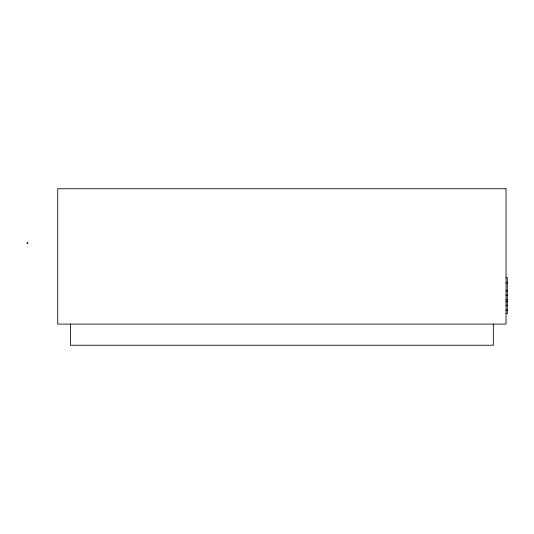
<?xml version="1.0" encoding="UTF-8"?>
<svg xmlns="http://www.w3.org/2000/svg" width="534" height="534" viewBox="0 0 534 534"><rect width="100%" height="100%" fill="white"/><g stroke="black" fill="none" stroke-linecap="round" stroke-linejoin="round"><path stroke-width="0.8" d="M506.032 277.567L507.3 277.567L507.3 313.618L506.032 313.618M506.032 282.866L507.3 282.866M506.032 290.876L507.3 290.876M506.032 295.142L507.3 295.142M506.032 299.894L507.3 299.894M506.032 301.737L507.3 301.737M506.032 305.274L507.3 305.274M506.032 310.087L507.3 310.087M493.343 324.098L493.343 345.244L70.395 345.244L70.395 324.098M27.775 242.296L26.7 243.364L27.775 243.364L27.775 242.296M506.032 188.756L57.705 188.756L57.705 324.098L506.032 324.098L506.032 188.756"/></g></svg>
